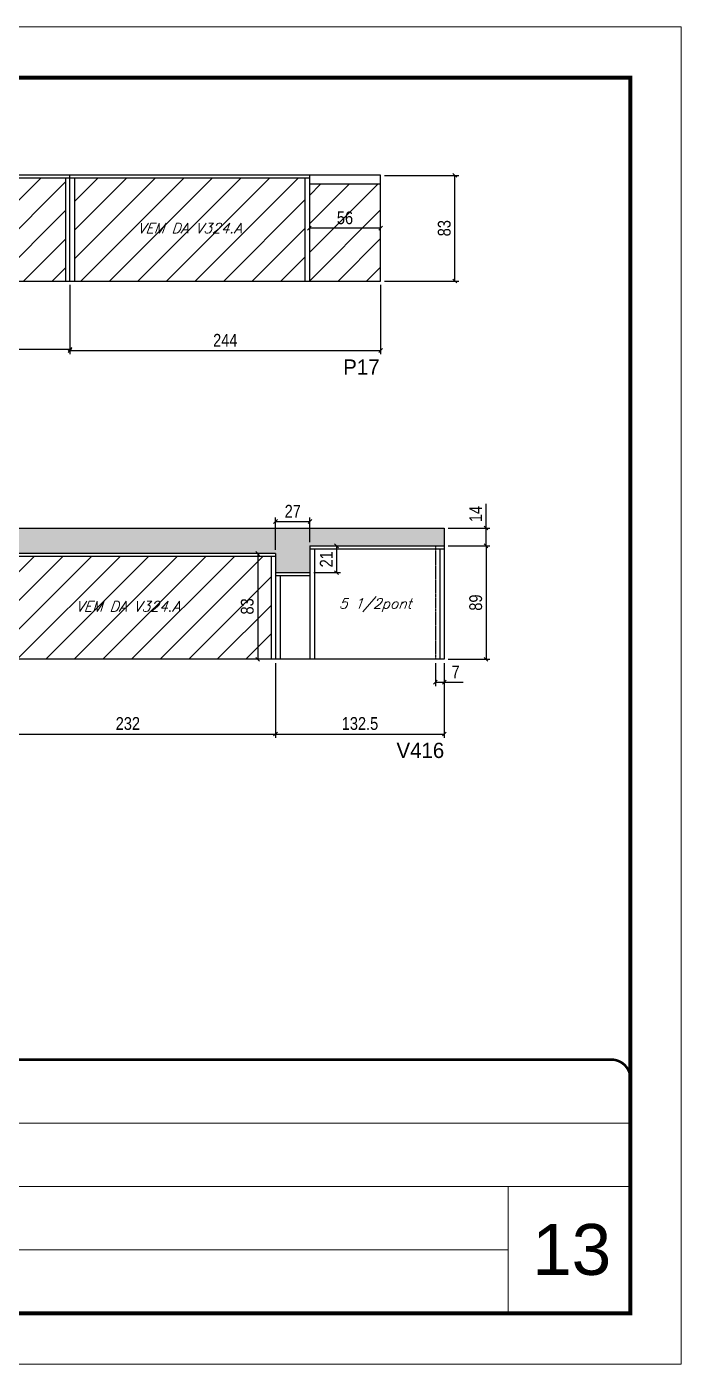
# Model space of a CAD drawing. Extents: x 13154 to 22413, y 1253 to 30260.
# Drawn here: x 14125 to 14639, y 25373 to 26423 of the extents above; entities that cross this region are included whole.
import ezdxf

# ---------------------------------------------------------------- set-up
doc = ezdxf.new("R2010")
doc.units = 0
for name, pattern in [('CONTINUO', [0]), ('DASHED', [0.75, 0.5, -0.25]), ('HIDDEN', [0.375, 0.25, -0.125])]:
    doc.linetypes.add(name, pattern=pattern)
for name, color, linetype in [('5', 5, 'Continuous'), ('COTA', 241, 'Continuous'), ('Painéis', 200, 'Continuous'), ('SARR_2.2x7', 40, 'Continuous'), ('SARR_3.5x7', 81, 'Continuous'), ('texto', 7, 'Continuous')]:
    doc.layers.add(name, color=color, linetype=linetype)
for name, color, linetype, lineweight in [('CARIMBO', 255, 'Continuous', 9), ('Folhas', 255, 'Continuous', 9), ('Hachura', 251, 'Continuous', 9), ('SARRAFO DE PRESSAO', 251, 'DASHED', 9)]:
    doc.layers.add(name, color=color, linetype=linetype, lineweight=lineweight)
doc.styles.add('ARIAL', font='arial.ttf')
doc.styles.add('COTA TECNICA', font='techl___.ttf', dxfattribs={"height": 10})
doc.styles.add('COTA TECNICA-50', font='techl___.ttf', dxfattribs={"height": 9})
doc.styles.add('Romans', font='romans.shx')
doc.styles.add('ROMAS860', font='ROMAS860.SHX')
doc.dimstyles.new('COTA PAINEL-50', dxfattribs={"dimtxt": 9, "dimasz": 3, "dimexe": 3, "dimexo": 3, "dimgap": 3, "dimtad": 1, "dimdec": 1, "dimzin": 12, "dimdsep": 46, "dimtxsty": 'COTA TECNICA-50', "dimblk1": 'OBLIQUE', "dimblk2": 'OBLIQUE', "dimsah": 1, "dimcen": 0.9, "dimclrd": 4, "dimclre": 4, "dimclrt": 240, "dimadec": 1, "dimazin": 3, "dimtfac": 1, "dimtdec": 1, "dimtmove": 0, "dimatfit": 3, "dimfxl": 1, "dimtolj": 1, "dimtzin": 12, "dimarcsym": 0})
doc.dimstyles.new('PAINEL', dxfattribs={"dimtxt": 10, "dimasz": 3, "dimexe": 3, "dimexo": 3, "dimgap": 3, "dimtad": 1, "dimdec": 1, "dimzin": 12, "dimdsep": 46, "dimtxsty": 'COTA TECNICA', "dimblk1": 'OBLIQUE', "dimblk2": 'OBLIQUE', "dimsah": 1, "dimcen": 0.9, "dimclrd": 4, "dimclre": 4, "dimclrt": 240, "dimadec": 1, "dimazin": 3, "dimtfac": 1, "dimtdec": 1, "dimtmove": 0, "dimatfit": 3, "dimfxl": 1, "dimtolj": 1, "dimtzin": 12, "dimarcsym": 0})

# ---------------------------------------------------------------- blocks, each defined once
blk = doc.blocks.new('9999999999')
at = {"color": 30, "linetype": 'CONTINUO'}
for p, q in [((98564.6, 34379.6), (99584, 34379.6)), ((98564.6, 34329.8), (99488, 34329.8)), ((99584, 34329.8), (99488, 34329.8)), ((99488, 34329.8), (99488, 34230.2)), ((98564.6, 34280), (99488, 34280))]:
    blk.add_line(p, q, dxfattribs=at)
at = {"color": 30, "linetype": 'CONTINUO', "const_width": 2}
blk.add_lwpolyline([(99584, 34230.2), (99584, 34414.4, 0.414214), (99569, 34429.4), (98229, 34429.4, 0.414214), (98214, 34414.4), (98214, 34245.2, 0.414214), (98229, 34230.2), (99584, 34230.2)], format="xyb", dxfattribs=at)
at = {"layer": 'Folhas'}
blk.add_lwpolyline([(98139, 34190.2), (99624, 34190.2), (99624, 35240.2), (98139, 35240.2)], close=True, dxfattribs=at)
at = {"layer": 'Folhas', "color": 30, "const_width": 3}
blk.add_lwpolyline([(98214, 34230.2), (99584, 34230.2), (99584, 35200.2), (98214, 35200.2)], close=True, dxfattribs=at)
blk = doc.blocks.new('_Oblique')
at = {"color": 0, "linetype": 'ByBlock', "lineweight": -2}
blk.add_line((-0.5, -0.5), (0.5, 0.5), dxfattribs=at)
blk = doc.blocks.new('*D1365')
at = {"layer": 'COTA', "color": 4, "linetype": 'ByBlock', "lineweight": -2, "transparency": 16777216}
for p, q in [((13915.3, 26220.8), (13915.3, 26167.2)), ((14159.3, 26220.8), (14159.3, 26167.2)), ((14159.3, 26170.2), (13915.3, 26170.2))]:
    blk.add_line(p, q, dxfattribs=at)
at = {"layer": 'Defpoints', "color": 0, "linetype": 'ByBlock', "transparency": 16777216}
for p in [(13915.3, 26223.8), (14159.3, 26223.8), (13915.3, 26170.2)]:
    blk.add_point(p, dxfattribs=at)
at = {"layer": 'COTA', "color": 4, "linetype": 'ByBlock', "lineweight": -2, "transparency": 16777216, "xscale": 3, "yscale": 3, "zscale": 3, "rotation": 180}
blk.add_blockref('_Oblique', (13915.3, 26170.2), dxfattribs=at)
at = {"layer": 'COTA', "color": 4, "linetype": 'ByBlock', "lineweight": -2, "transparency": 16777216, "xscale": 3, "yscale": 3, "zscale": 3}
blk.add_blockref('_Oblique', (14159.3, 26170.2), dxfattribs=at)
at = {"layer": 'COTA', "color": 240, "linetype": 'ByBlock', "transparency": 16777216, "insert": (14037.3, 26177.7), "char_height": 9, "attachment_point": 5, "style": 'COTA TECNICA-50'}
blk.add_mtext('\\A1;244', dxfattribs=at)
blk = doc.blocks.new('*D1367')
at = {"layer": 'COTA', "color": 4, "linetype": 'ByBlock', "lineweight": -2, "transparency": 16777216}
for p, q in [((14159.3, 26220.8), (14159.3, 26166.3)), ((14403.3, 26220.8), (14403.3, 26166.3)), ((14159.3, 26169.3), (14403.3, 26169.3))]:
    blk.add_line(p, q, dxfattribs=at)
at = {"layer": 'Defpoints', "color": 0, "linetype": 'ByBlock', "transparency": 16777216}
for p in [(14159.3, 26223.8), (14403.3, 26223.8), (14403.3, 26169.3)]:
    blk.add_point(p, dxfattribs=at)
at = {"layer": 'COTA', "color": 4, "linetype": 'ByBlock', "lineweight": -2, "transparency": 16777216, "xscale": 3, "yscale": 3, "zscale": 3, "rotation": 180}
blk.add_blockref('_Oblique', (14159.3, 26169.3), dxfattribs=at)
at = {"layer": 'COTA', "color": 4, "linetype": 'ByBlock', "lineweight": -2, "transparency": 16777216, "xscale": 3, "yscale": 3, "zscale": 3}
blk.add_blockref('_Oblique', (14403.3, 26169.3), dxfattribs=at)
at = {"layer": 'COTA', "color": 240, "linetype": 'ByBlock', "transparency": 16777216, "insert": (14281.3, 26177.3), "char_height": 10, "attachment_point": 5, "style": 'COTA TECNICA'}
blk.add_mtext('\\A1;244', dxfattribs=at)
blk = doc.blocks.new('*D1366')
at = {"layer": 'COTA', "color": 4, "lineweight": -2, "transparency": 16777216}
blk.add_line((14403.3, 26265.3), (14347.3, 26265.3), dxfattribs=at)
at = {"layer": 'Defpoints', "color": 0, "transparency": 16777216}
for p in [(14347.3, 26265.3), (14347.3, 26265.3), (14403.3, 26265.3)]:
    blk.add_point(p, dxfattribs=at)
at = {"layer": 'COTA', "color": 4, "lineweight": -2, "transparency": 16777216, "xscale": 3, "yscale": 3, "zscale": 3, "rotation": 180}
blk.add_blockref('_Oblique', (14347.3, 26265.3), dxfattribs=at)
at = {"layer": 'COTA', "color": 4, "lineweight": -2, "transparency": 16777216, "xscale": 3, "yscale": 3, "zscale": 3}
blk.add_blockref('_Oblique', (14403.3, 26265.3), dxfattribs=at)
at = {"layer": 'COTA', "color": 240, "transparency": 16777216, "insert": (14375.3, 26273.4), "char_height": 10, "attachment_point": 5, "style": 'COTA TECNICA'}
blk.add_mtext('\\A1;56', dxfattribs=at)
blk = doc.blocks.new('*D1371')
at = {"layer": 'COTA', "color": 4, "lineweight": -2, "transparency": 16777216}
for p, q in [((14406.3, 26306.8), (14464.6, 26306.8)), ((14461.6, 26223.8), (14461.6, 26306.8)), ((14406.3, 26223.8), (14464.6, 26223.8))]:
    blk.add_line(p, q, dxfattribs=at)
at = {"layer": 'Defpoints', "color": 0, "transparency": 16777216}
for p in [(14403.3, 26306.8), (14461.6, 26306.8), (14403.3, 26223.8)]:
    blk.add_point(p, dxfattribs=at)
at = {"layer": 'COTA', "color": 4, "lineweight": -2, "transparency": 16777216, "xscale": 3, "yscale": 3, "zscale": 3}
for p, rotation in [((14461.6, 26306.8), 90), ((14461.6, 26223.8), 270)]:
    blk.add_blockref('_Oblique', p, dxfattribs=dict(at, rotation=rotation))
at = {"layer": 'COTA', "color": 240, "transparency": 16777216, "insert": (14453.3, 26265.3), "char_height": 10, "attachment_point": 5, "rotation": 90, "style": 'COTA TECNICA'}
blk.add_mtext('\\A1;83', dxfattribs=at)
blk = doc.blocks.new('*D1378')
at = {"layer": 'COTA', "color": 4, "linetype": 'ByBlock', "lineweight": -2, "transparency": 16777216}
for p, q in [((14320.8, 25923.9), (14320.8, 25865.2)), ((14453.3, 25923.9), (14453.3, 25865.2)), ((14320.8, 25868.2), (14453.3, 25868.2))]:
    blk.add_line(p, q, dxfattribs=at)
at = {"layer": 'Defpoints', "color": 0, "linetype": 'ByBlock', "transparency": 16777216}
for p in [(14320.8, 25926.9), (14453.3, 25926.9), (14453.3, 25868.2)]:
    blk.add_point(p, dxfattribs=at)
at = {"layer": 'COTA', "color": 4, "linetype": 'ByBlock', "lineweight": -2, "transparency": 16777216, "xscale": 3, "yscale": 3, "zscale": 3, "rotation": 180}
blk.add_blockref('_Oblique', (14320.8, 25868.2), dxfattribs=at)
at = {"layer": 'COTA', "color": 4, "linetype": 'ByBlock', "lineweight": -2, "transparency": 16777216, "xscale": 3, "yscale": 3, "zscale": 3}
blk.add_blockref('_Oblique', (14453.3, 25868.2), dxfattribs=at)
at = {"layer": 'COTA', "color": 240, "linetype": 'ByBlock', "transparency": 16777216, "insert": (14387.1, 25876.4), "char_height": 10, "attachment_point": 5, "style": 'COTA TECNICA'}
blk.add_mtext('\\A1;132.5', dxfattribs=at)
blk = doc.blocks.new('*D1379')
at = {"layer": 'COTA', "color": 4, "lineweight": -2, "transparency": 16777216}
for p, q in [((14456.3, 26015.9), (14489.1, 26015.9)), ((14486.1, 26015.9), (14486.1, 25926.9)), ((14456.3, 25926.9), (14489.1, 25926.9))]:
    blk.add_line(p, q, dxfattribs=at)
at = {"layer": 'Defpoints', "color": 0, "transparency": 16777216}
for p in [(14453.3, 26015.9), (14453.3, 25926.9), (14486.1, 25926.9)]:
    blk.add_point(p, dxfattribs=at)
at = {"layer": 'COTA', "color": 4, "lineweight": -2, "transparency": 16777216, "xscale": 3, "yscale": 3, "zscale": 3}
for p, rotation in [((14486.1, 26015.9), 90), ((14486.1, 25926.9), 270)]:
    blk.add_blockref('_Oblique', p, dxfattribs=dict(at, rotation=rotation))
at = {"layer": 'COTA', "color": 240, "transparency": 16777216, "insert": (14478, 25971.4), "char_height": 10, "attachment_point": 5, "rotation": 90, "style": 'COTA TECNICA'}
blk.add_mtext('\\A1;89', dxfattribs=at)
blk = doc.blocks.new('*D1380')
at = {"layer": 'COTA', "color": 4, "lineweight": -2, "transparency": 16777216}
for p, q in [((14486.1, 26029.9), (14486.1, 26049)), ((14456.3, 26029.9), (14489.1, 26029.9)), ((14486.1, 26015.9), (14486.1, 26029.9)), ((14456.3, 26015.9), (14489.1, 26015.9))]:
    blk.add_line(p, q, dxfattribs=at)
at = {"layer": 'Defpoints', "color": 0, "transparency": 16777216}
for p in [(14453.3, 26029.9), (14486.1, 26029.9), (14453.3, 26015.9)]:
    blk.add_point(p, dxfattribs=at)
at = {"layer": 'COTA', "color": 4, "lineweight": -2, "transparency": 16777216, "xscale": 3, "yscale": 3, "zscale": 3}
for p, rotation in [((14486.1, 26029.9), 90), ((14486.1, 26015.9), 270)]:
    blk.add_blockref('_Oblique', p, dxfattribs=dict(at, rotation=rotation))
at = {"layer": 'COTA', "color": 240, "transparency": 16777216, "insert": (14478, 26040.9), "char_height": 10, "attachment_point": 5, "rotation": 90, "style": 'COTA TECNICA'}
blk.add_mtext('\\A1;14', dxfattribs=at)
blk = doc.blocks.new('*D1381')
at = {"layer": 'COTA', "color": 4, "lineweight": -2, "transparency": 16777216}
for p, q in [((14446.3, 25923.9), (14446.3, 25905.9)), ((14453.3, 25923.9), (14453.3, 25905.9)), ((14446.3, 25908.9), (14453.3, 25908.9)), ((14453.3, 25908.9), (14468, 25908.9))]:
    blk.add_line(p, q, dxfattribs=at)
at = {"layer": 'Defpoints', "color": 0, "transparency": 16777216}
for p in [(14446.3, 25926.9), (14453.3, 25926.9), (14453.3, 25908.9)]:
    blk.add_point(p, dxfattribs=at)
at = {"layer": 'COTA', "color": 4, "lineweight": -2, "transparency": 16777216, "xscale": 3, "yscale": 3, "zscale": 3, "rotation": 180}
blk.add_blockref('_Oblique', (14446.3, 25908.9), dxfattribs=at)
at = {"layer": 'COTA', "color": 4, "lineweight": -2, "transparency": 16777216, "xscale": 3, "yscale": 3, "zscale": 3}
blk.add_blockref('_Oblique', (14453.3, 25908.9), dxfattribs=at)
at = {"layer": 'COTA', "color": 240, "transparency": 16777216, "insert": (14462.2, 25917), "char_height": 10, "attachment_point": 5, "style": 'COTA TECNICA'}
blk.add_mtext('\\A1;7', dxfattribs=at)
blk = doc.blocks.new('*D1382')
at = {"layer": 'COTA', "color": 4, "lineweight": -2, "transparency": 16777216}
for p, q in [((14320.8, 26012.9), (14320.8, 26038.1)), ((14320.8, 26035.1), (14347.8, 26035.1)), ((14347.8, 26018.9), (14347.8, 26038.1))]:
    blk.add_line(p, q, dxfattribs=at)
at = {"layer": 'Defpoints', "color": 0, "transparency": 16777216}
for p in [(14347.8, 26035.1), (14320.8, 26009.9), (14347.8, 26015.9)]:
    blk.add_point(p, dxfattribs=at)
at = {"layer": 'COTA', "color": 4, "lineweight": -2, "transparency": 16777216, "xscale": 3, "yscale": 3, "zscale": 3, "rotation": 180}
blk.add_blockref('_Oblique', (14320.8, 26035.1), dxfattribs=at)
at = {"layer": 'COTA', "color": 4, "lineweight": -2, "transparency": 16777216, "xscale": 3, "yscale": 3, "zscale": 3}
blk.add_blockref('_Oblique', (14347.8, 26035.1), dxfattribs=at)
at = {"layer": 'COTA', "color": 240, "transparency": 16777216, "insert": (14334.3, 26043.1), "char_height": 10, "attachment_point": 5, "style": 'COTA TECNICA'}
blk.add_mtext('\\A1;27', dxfattribs=at)
blk = doc.blocks.new('*D1383')
at = {"layer": 'COTA', "color": 4, "lineweight": -2, "transparency": 16777216}
for p, q in [((14350.8, 26015.9), (14371.7, 26015.9)), ((14368.7, 26015.9), (14368.7, 25994.9)), ((14350.8, 25994.9), (14371.7, 25994.9))]:
    blk.add_line(p, q, dxfattribs=at)
at = {"layer": 'Defpoints', "color": 0, "transparency": 16777216}
for p in [(14347.8, 26015.9), (14347.8, 25994.9), (14368.7, 25994.9)]:
    blk.add_point(p, dxfattribs=at)
at = {"layer": 'COTA', "color": 4, "lineweight": -2, "transparency": 16777216, "xscale": 3, "yscale": 3, "zscale": 3}
for p, rotation in [((14368.7, 26015.9), 90), ((14368.7, 25994.9), 270)]:
    blk.add_blockref('_Oblique', p, dxfattribs=dict(at, rotation=rotation))
at = {"layer": 'COTA', "color": 240, "transparency": 16777216, "insert": (14360.6, 26005.4), "char_height": 10, "attachment_point": 5, "rotation": 90, "style": 'COTA TECNICA'}
blk.add_mtext('\\A1;21', dxfattribs=at)
blk = doc.blocks.new('*D1384')
at = {"layer": 'COTA', "color": 4, "lineweight": -2, "transparency": 16777216}
for p, q in [((14088.8, 25923.9), (14088.8, 25865.2)), ((14320.8, 25923.9), (14320.8, 25865.2)), ((14088.8, 25868.2), (14320.8, 25868.2))]:
    blk.add_line(p, q, dxfattribs=at)
at = {"layer": 'Defpoints', "color": 0, "transparency": 16777216}
for p in [(14088.8, 25926.9), (14320.8, 25926.9), (14320.8, 25868.2)]:
    blk.add_point(p, dxfattribs=at)
at = {"layer": 'COTA', "color": 4, "lineweight": -2, "transparency": 16777216, "xscale": 3, "yscale": 3, "zscale": 3, "rotation": 180}
blk.add_blockref('_Oblique', (14088.8, 25868.2), dxfattribs=at)
at = {"layer": 'COTA', "color": 4, "lineweight": -2, "transparency": 16777216, "xscale": 3, "yscale": 3, "zscale": 3}
blk.add_blockref('_Oblique', (14320.8, 25868.2), dxfattribs=at)
at = {"layer": 'COTA', "color": 240, "transparency": 16777216, "insert": (14204.8, 25876.4), "char_height": 10, "attachment_point": 5, "style": 'COTA TECNICA'}
blk.add_mtext('\\A1;232', dxfattribs=at)
blk = doc.blocks.new('*D1387')
at = {"layer": 'COTA', "color": 4, "lineweight": -2, "transparency": 16777216}
for p, q in [((14317.8, 26009.9), (14303.8, 26009.9)), ((14306.8, 26009.9), (14306.8, 25926.9)), ((14317.8, 25926.9), (14303.8, 25926.9))]:
    blk.add_line(p, q, dxfattribs=at)
at = {"layer": 'Defpoints', "color": 0, "transparency": 16777216}
for p in [(14320.8, 26009.9), (14306.8, 25926.9), (14320.8, 25926.9)]:
    blk.add_point(p, dxfattribs=at)
at = {"layer": 'COTA', "color": 4, "lineweight": -2, "transparency": 16777216, "xscale": 3, "yscale": 3, "zscale": 3}
for p, rotation in [((14306.8, 26009.9), 90), ((14306.8, 25926.9), 270)]:
    blk.add_blockref('_Oblique', p, dxfattribs=dict(at, rotation=rotation))
at = {"layer": 'COTA', "color": 240, "transparency": 16777216, "insert": (14298.6, 25968.4), "char_height": 10, "attachment_point": 5, "rotation": 90, "style": 'COTA TECNICA'}
blk.add_mtext('\\A1;83', dxfattribs=at)

msp = doc.modelspace()

# ---------------------------------------------------------------- hatches: boundary and pattern name
at = {"layer": 'COTA'}
h = msp.add_hatch(dxfattribs=at)
h.set_pattern_fill('AR-CONC', color=256, scale=0.03)
h.set_pattern_definition([(50, (0, -45.1614), (5.4655401, -0.4781726), [0.5715, -6.2865]), (355, (0, -45.1614), (-1.0573026, 5.7317054), [0.4572, -5.0292175]), (100.451445, (0.4555, -45.201), (4.4082374, 5.2535326), [0.4857003, -5.3427073]), (46.1842, (0, -43.6374), (8.1323712, -1.2612698), [0.85725, -9.42975]), (96.635558, (0.678, -43.7425), (7.122124, 7.4227837), [0.7285507, -8.0140682]), (351.18415, (0, -43.637), (7.122124, 7.4227837), [0.685799, -7.543792]), (21, (0.762, -44.0184), (4.54843174, -3.06795595), [0.5715, -6.2865]), (326, (0.762, -44.0184), (1.8540609, 5.525639), [0.4572, -5.0292]), (71.451445, (1.141, -44.274), (6.4024926, 2.4576831), [0.4857003, -5.3426981]), (37.5, (0, -45.1614), (0.0926581, 2.53665117), [0, -4.96824, 0, -5.1054, 0, -5.04825]), (7.5, (0, -45.1614), (2.00458988, 3.00541724), [0, -2.91084, 0, -4.85394, 0, -1.92405]), (327.5, (-1.6993, -45.1614), (4.06771786, -0.17186232), [0, -1.905, 0, -5.9436, 0, -7.8867]), (317.5, (-2.4613, -45.1614), (4.44387544, 0.76279473), [0, -2.4765, 0, -3.94716, 0, -5.6007])])
h.paths.add_polyline_path([(14320.81, 26009.89), (14320.81, 25994.89), (14347.81, 25994.89), (14347.81, 26015.89), (14453.31, 26015.89), (14453.31, 26029.89), (13353.31, 26029.89), (13353.31, 26009.89), (14088.81, 26009.89)])
at = {"layer": 'Hachura', "linetype": 'ByBlock'}
h = msp.add_hatch(dxfattribs=at)
h.set_pattern_fill('ANSI31', color=256, scale=5)
h.paths.add_polyline_path([(13438.31, 26299.82), (13360.31, 26299.82), (13360.31, 26223.82), (13438.31, 26223.82)])
h.paths.add_polyline_path([(13515.81, 26304.62), (13441.81, 26304.62), (13441.81, 26223.82), (13515.81, 26223.82)])
h.paths.add_polyline_path([(13678.31, 26223.82), (13678.31, 26304.62), (13582.81, 26304.62), (13582.81, 26223.82)])
h.paths.add_polyline_path([(13911.81, 26223.82), (13911.81, 26304.62), (13749.31, 26304.62), (13749.31, 26223.82)])
h.paths.add_polyline_path([(14155.81, 26223.82), (14155.81, 26304.62), (13918.81, 26304.62), (13918.81, 26223.82)])
h.paths.add_polyline_path([(14343.81, 26223.82), (14343.81, 26304.62), (14162.81, 26304.62), (14162.81, 26223.82)])
h.paths.add_polyline_path([(14403.31, 26223.82), (14403.31, 26299.82), (14347.31, 26299.82), (14347.31, 26223.82)])
h = msp.add_hatch(dxfattribs=at)
h.set_pattern_fill('ANSI31', color=256, scale=5)
h.paths.add_polyline_path([(13409.31, 26002.89), (13353.31, 26002.89), (13353.31, 25946.89), (13409.31, 25946.89)])
h.paths.add_polyline_path([(13593.81, 25946.89), (13593.81, 26007.69), (13412.81, 26007.69), (13412.81, 25946.89)])
h.paths.add_polyline_path([(14317.31, 25926.89), (14317.31, 26007.69), (14092.31, 26007.69), (14092.31, 25946.89), (14095.81, 25946.89), (14095.81, 25926.89)])

# ---------------------------------------------------------------- linework, layer by layer
at = {"layer": 'COTA', "linetype": 'ByBlock'}
msp.add_line((13353.31, 26029.89), (14453.31, 26029.89), dxfattribs=at)
at = {"layer": 'COTA'}
for p, q in [((14453.31, 26029.89), (14453.31, 26015.89)), ((14347.81, 25994.89), (14347.81, 25926.89))]:
    msp.add_line(p, q, dxfattribs=at)
at = {"layer": 'Painéis', "linetype": 'Continuous'}
for p, q in [((14403.31, 26306.82), (13728.81, 26306.82)), ((14159.31, 26223.82), (14159.31, 26306.82)), ((14403.31, 26223.82), (14403.31, 26306.82)), ((13728.81, 26223.82), (14403.31, 26223.82)), ((14320.81, 26009.89), (14088.81, 26009.89)), ((14320.81, 26009.89), (14320.81, 25926.89)), ((14347.81, 26015.89), (14453.31, 26015.89)), ((14347.81, 26015.89), (14347.81, 25994.89)), ((14453.31, 26015.89), (14453.31, 25926.89)), ((14320.81, 25994.89), (14347.81, 25994.89)), ((14453.31, 25926.89), (14088.81, 25926.89))]:
    msp.add_line(p, q, dxfattribs=at)
at = {"layer": 'SARR_2.2x7', "linetype": 'Continuous'}
for p, q in [((14159.31, 26304.62), (13915.31, 26304.62)), ((14347.31, 26304.62), (14159.31, 26304.62)), ((14403.31, 26299.82), (14347.31, 26299.82)), ((14347.81, 26013.69), (14453.31, 26013.69)), ((14320.81, 26007.69), (14088.81, 26007.69)), ((14320.81, 25992.69), (14347.81, 25992.69))]:
    msp.add_line(p, q, dxfattribs=at)
at = {"layer": 'SARR_2.2x7', "linetype": 'HIDDEN'}
msp.add_line((14446.31, 26015.89), (14446.31, 25926.89), dxfattribs=at)
at = {"layer": 'SARR_3.5x7'}
for p, q in [((14155.81, 26304.62), (14155.81, 26223.82)), ((14162.81, 26304.62), (14162.81, 26223.82)), ((14343.81, 26304.62), (14343.81, 26223.82)), ((14347.31, 26306.82), (14347.31, 26223.82)), ((14351.31, 26013.69), (14351.31, 25926.89)), ((14449.81, 26013.69), (14449.81, 25926.89)), ((14317.31, 26007.69), (14317.31, 25926.89)), ((14324.31, 25992.69), (14324.31, 25926.89))]:
    msp.add_line(p, q, dxfattribs=at)

# ---------------------------------------------------------------- block references
at = {"layer": 'SARRAFO DE PRESSAO', "color": 6, "linetype": 'ByBlock'}
msp.add_blockref('9999999999', (-84984.6, -8816.76), dxfattribs=at)

# ---------------------------------------------------------------- texts
at = {"layer": '5', "linetype": 'Continuous', "style": 'ROMAS860'}
for s, p in [('P17', (14373.93, 26150.27)), ('V416', (14415.75, 25849.38))]:
    msp.add_text(s, height=12, rotation=0.00004, dxfattribs=at).set_placement(p)
at = {"layer": 'CARIMBO', "style": 'ARIAL'}
msp.add_text('13', height=40, dxfattribs=at).set_placement((14522.24, 25443.59))
at = {"layer": 'texto', "color": 2, "char_height": 8, "attachment_point": 5, "style": 'Romans'}
for s, insert in [('{\\Q19;\\C256;VEM DA V324.A}', (14253.31, 26265.32)), ('{\\Q19;\\C256;VEM DA V324.A}', (14204.81, 25968.39)), ('{\\Q19;\\C256;5 1/2pont}', (14399.06, 25969.39))]:
    msp.add_mtext(s, dxfattribs=dict(at, insert=insert))

# ---------------------------------------------------------------- dimensions: what is measured, and where the dimension line sits
at = {"layer": 'COTA'}
for base, p1, p2, angle, picture, middle in [((14461.58, 26306.82), (14403.31, 26223.82), (14403.31, 26306.82), 90, '*D1371', (14453.33, 26265.32)), ((14347.31, 26265.32), (14403.31, 26265.32), (14347.31, 26265.32), 180, '*D1366', (14375.31, 26273.43)), ((14486.1, 26029.89), (14453.31, 26015.89), (14453.31, 26029.89), 90, '*D1380', (14478.03, 26040.94)), ((14306.83, 25926.89), (14320.81, 26009.89), (14320.81, 25926.89), 90, '*D1387', (14298.59, 25968.39)), ((14368.68, 25994.89), (14347.81, 26015.89), (14347.81, 25994.89), 90, '*D1383', (14360.63, 26005.39)), ((14486.1, 25926.89), (14453.31, 26015.89), (14453.31, 25926.89), 90, '*D1379', (14478, 25971.39))]:
    dim = msp.add_linear_dim(base=base, p1=p1, p2=p2, angle=angle, dimstyle='PAINEL', dxfattribs=at)
    dim.commit()
    dim.dimension.update_dxf_attribs({"geometry": picture, "text_midpoint": middle})
at = {"layer": 'COTA', "linetype": 'ByBlock'}
dim = msp.add_linear_dim(base=(13915.31, 26170.17), p1=(14159.31, 26223.82), p2=(13915.31, 26223.82), dimstyle='COTA PAINEL-50', override={"dimarcsym": 1}, dxfattribs=at)
dim.commit()
dim.dimension.update_dxf_attribs({"geometry": '*D1365', "text_midpoint": (14037.31, 26177.73)})
for base, p1, p2, picture, middle in [((14403.31, 26169.27), (14159.31, 26223.82), (14403.31, 26223.82), '*D1367', (14281.31, 26177.34)), ((14453.31, 25868.18), (14320.81, 25926.89), (14453.31, 25926.89), '*D1378', (14387.06, 25876.4))]:
    dim = msp.add_linear_dim(base=base, p1=p1, p2=p2, dimstyle='PAINEL', dxfattribs=at)
    dim.commit()
    dim.dimension.update_dxf_attribs({"geometry": picture, "text_midpoint": middle})
at = {"layer": 'COTA'}
for base, p1, p2, picture, middle in [((14347.81, 26035.07), (14320.81, 26009.89), (14347.81, 26015.89), '*D1382', (14334.31, 26043.14)), ((14320.81, 25868.18), (14088.81, 25926.89), (14320.81, 25926.89), '*D1384', (14204.81, 25876.4)), ((14453.31, 25908.93), (14446.31, 25926.89), (14453.31, 25926.89), '*D1381', (14462.18, 25917))]:
    dim = msp.add_linear_dim(base=base, p1=p1, p2=p2, dimstyle='PAINEL', dxfattribs=at)
    dim.commit()
    dim.dimension.update_dxf_attribs({"geometry": picture, "text_midpoint": middle})

doc.saveas('drawing.dxf')
